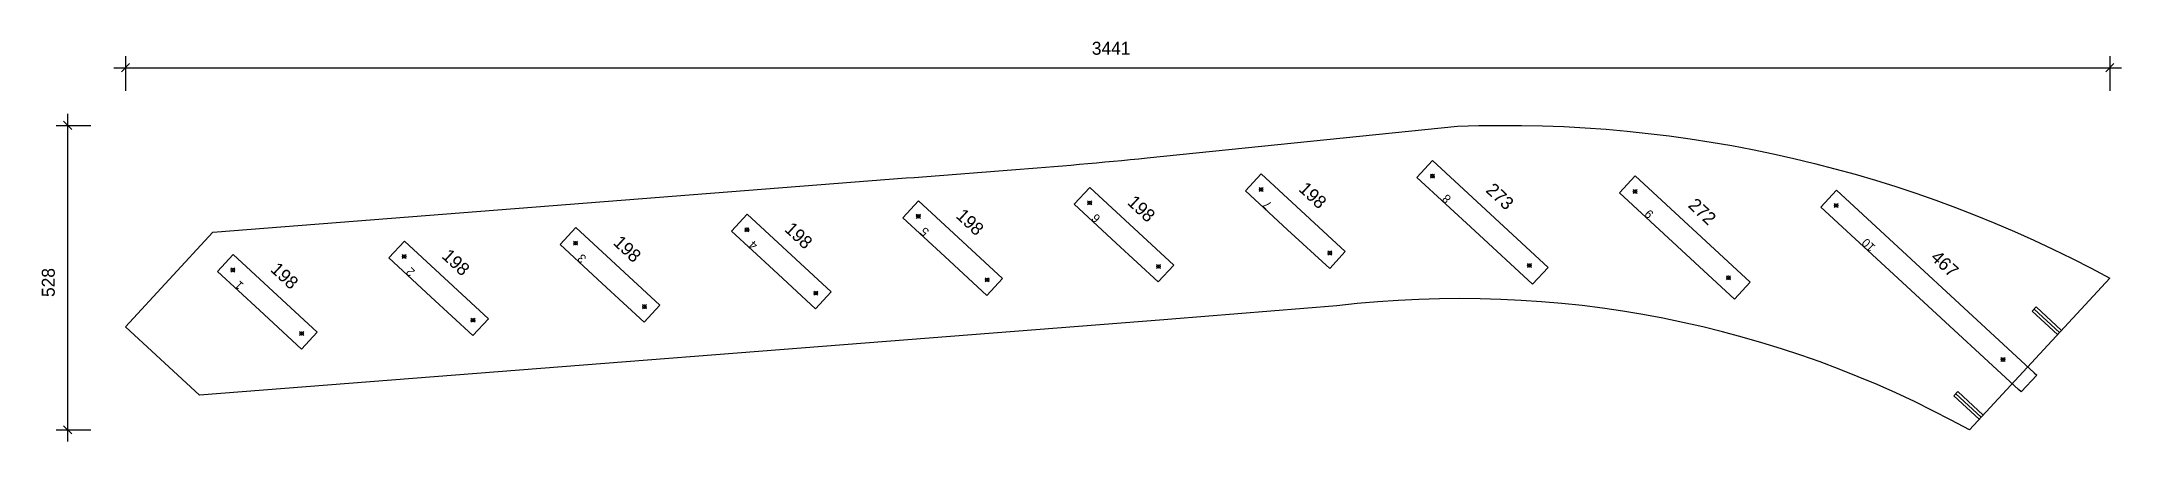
# Model space of a CAD drawing. Header units: millimetres. Extents: x -150 to 3456, y 88 to 782.
import ezdxf
from ezdxf.enums import TextEntityAlignment as Align

# ---------------------------------------------------------------- set-up
doc = ezdxf.new("R2010")
doc.units = ezdxf.units.MM
for name, color, linetype in [('CONTOUR', 7, 'CONTINUOUS'), ('CUT_STEP', 7, 'CONTINUOUS'), ('CUT_STEPTEXT', 7, 'CONTINUOUS'), ('DIMLINES', 7, 'CONTINUOUS'), ('DIMLINESTEXT', 7, 'CONTINUOUS'), ('DRILLINGSOTHER', 7, 'CONTINUOUS'), ('DRILLINGSSIDE', 7, 'CONTINUOUS')]:
    doc.layers.add(name, color=color, linetype=linetype)

msp = doc.modelspace()

# ---------------------------------------------------------------- linework, layer by layer
at = {"layer": 'CONTOUR', "color": 0, "linetype": '0'}
msp.add_lwpolyline([(-4.554, 287.507), (146.876, 451.4), (1349.051, 545.559), (1363.181, 546.645), (1531.967, 559.51, 0.006), (1767.345, 580.476), (2305.471, 635.356, -0.134), (3436.449, 372.02), (3192.968, 108.5, 0.157), (2095.9, 323.696), (1810.049, 300.704), (1795.956, 299.591), (124.09, 168.646), (-4.554, 287.507)], format="xyb", dxfattribs=at)
at = {"layer": 'CUT_STEP', "color": 1, "linetype": '1'}
for points in [[(2083.614, 388.475), (2010.733, 455.815), (1937.851, 523.154), (1964.996, 552.534), (2110.759, 417.855), (2083.614, 388.475)], [(2435.549, 361.132), (2335.276, 453.78), (2235.002, 546.429), (2262.147, 575.808), (2462.694, 390.511), (2435.549, 361.132)], [(2785.778, 335.365), (2686.052, 427.507), (2586.327, 519.649), (2613.472, 549.029), (2812.923, 364.744), (2785.778, 335.365)], [(1489.312, 341.926), (1416.43, 409.266), (1343.549, 476.605), (1370.694, 505.984), (1516.457, 371.306), (1489.312, 341.926)], [(1786.463, 365.201), (1713.581, 432.54), (1640.7, 499.88), (1667.845, 529.259), (1813.608, 394.58), (1786.463, 365.201)], [(3277.988, 178.414), (3106.564, 336.802), (2935.14, 495.19), (2962.285, 524.57), (3305.133, 207.793), (3309.54, 203.721), (3282.395, 174.342), (3277.988, 178.414)], [(1192.161, 318.652), (1119.279, 385.991), (1046.398, 453.331), (1073.543, 482.71), (1219.306, 348.031), (1192.161, 318.652)], [(597.858, 272.103), (524.977, 339.442), (452.095, 406.782), (479.24, 436.161), (625.004, 301.482), (597.858, 272.103)], [(895.01, 295.377), (822.128, 362.717), (749.246, 430.056), (776.392, 459.435), (922.155, 324.757), (895.01, 295.377)], [(300.707, 248.828), (227.826, 316.168), (154.944, 383.507), (182.089, 412.886), (327.853, 278.208), (300.707, 248.828)]]:
    msp.add_lwpolyline(points, dxfattribs=at)
at = {"layer": 'DIMLINES', "color": 0}
for p, q in [((-24.554, 736.896), (3456.449, 736.896)), ((2.517, 743.967), (-11.625, 729.825)), ((-4.554, 756.896), (-4.554, 696.896)), ((3443.52, 743.967), (3429.378, 729.825)), ((3436.449, 756.896), (3436.449, 696.896)), ((-104.554, 88.5), (-104.554, 656.896)), ((-124.554, 636.896), (-64.554, 636.896)), ((-111.625, 643.967), (-97.483, 629.825)), ((-124.554, 108.5), (-64.554, 108.5)), ((-111.625, 115.571), (-97.483, 101.429))]:
    msp.add_line(p, q, dxfattribs=at)
at = {"layer": 'DRILLINGSOTHER', "color": 3}
for p, q in [((2265.331, 552.439), (2258.26, 545.368)), ((2258.261, 552.439), (2265.33, 545.368)), ((1671.029, 505.89), (1663.958, 498.819)), ((1663.959, 505.89), (1671.028, 498.819)), ((1968.18, 529.164), (1961.109, 522.093)), ((1961.11, 529.164), (1968.179, 522.093)), ((2616.656, 525.659), (2609.584, 518.588)), ((2609.586, 525.659), (2616.654, 518.588)), ((1373.877, 482.615), (1366.806, 475.544)), ((1366.807, 482.615), (1373.876, 475.544)), ((2965.469, 501.2), (2958.398, 494.129)), ((2958.399, 501.2), (2965.468, 494.129)), ((779.575, 436.066), (772.504, 428.995)), ((772.505, 436.066), (779.574, 428.995)), ((1076.726, 459.341), (1069.655, 452.269)), ((1069.656, 459.341), (1076.725, 452.269)), ((482.424, 412.791), (475.353, 405.72)), ((475.354, 412.791), (482.423, 405.72)), ((2087.502, 418.916), (2080.43, 411.845)), ((2080.432, 418.916), (2087.5, 411.845)), ((2433.417, 397.134), (2426.346, 390.063)), ((2426.347, 397.134), (2433.416, 390.063)), ((185.273, 389.517), (178.202, 382.446)), ((178.203, 389.517), (185.272, 382.446)), ((1493.199, 372.367), (1486.128, 365.296)), ((1486.129, 372.367), (1493.198, 365.296)), ((1790.35, 395.641), (1783.279, 388.57)), ((1783.28, 395.641), (1790.349, 388.57)), ((2778.568, 376.059), (2771.497, 368.988)), ((2771.498, 376.059), (2778.567, 368.988)), ((898.897, 325.818), (891.826, 318.747)), ((891.827, 325.818), (898.896, 318.747)), ((1196.048, 349.092), (1188.977, 342.021)), ((1188.978, 349.092), (1196.047, 342.021)), ((601.746, 302.543), (594.675, 295.472)), ((594.676, 302.543), (601.745, 295.472)), ((304.595, 279.269), (297.524, 272.198)), ((297.525, 279.269), (304.594, 272.198)), ((3254.7, 233.964), (3247.629, 226.892)), ((3247.63, 233.964), (3254.699, 226.892))]:
    msp.add_line(p, q, dxfattribs=at)
for centre in [(2261.795, 548.903), (1667.493, 502.354), (1964.644, 525.629), (2613.12, 522.124), (1370.342, 479.08), (2961.933, 497.665), (776.04, 432.53), (1073.191, 455.805), (478.889, 409.256), (2083.966, 415.38), (181.737, 385.981), (1489.664, 368.831), (1786.815, 392.106), (2429.882, 393.599), (2775.033, 372.523), (895.362, 322.282), (1192.513, 345.557), (598.21, 299.008), (301.059, 275.733), (3251.164, 230.428)]:
    msp.add_circle(centre, 3, dxfattribs=at)
at = {"layer": 'DRILLINGSSIDE', "color": 3}
for p, q in [((3349.052, 277.431), (3304.984, 318.148)), ((3213.327, 130.534), (3169.258, 171.252))]:
    msp.add_line(p, q, dxfattribs=at)
at = {"layer": 'DRILLINGSSIDE', "color": 3, "linetype": '3'}
for points in [[(3345.659, 273.758), (3301.59, 314.476), (3308.377, 321.821), (3352.446, 281.103)], [(3209.934, 126.862), (3165.865, 167.58), (3172.651, 174.924), (3216.72, 134.207)]]:
    msp.add_lwpolyline(points, dxfattribs=at)

# ---------------------------------------------------------------- texts
at = {"layer": 'CUT_STEPTEXT'}
for s, p in [('8', (2285.139, 500.105)), ('6', (1677.141, 466.21)), ('7', (1974.292, 489.485)), ('9', (2636.19, 473.578)), ('4', (1082.838, 419.661)), ('5', (1379.989, 442.936)), ('10', (3020.852, 415.996)), ('3', (785.687, 396.386)), ('1', (191.385, 349.837)), ('2', (488.536, 373.112))]:
    msp.add_text(s, height=15, rotation=137, dxfattribs=at).set_placement(p, align=Align.TOP_LEFT)
at = {"layer": 'DIMLINESTEXT'}
msp.add_text('3441', height=22.5, dxfattribs=at).set_placement((1671.144, 781.896), align=Align.TOP_LEFT)
for s, rotation, p in [('198', 317, (1746.584, 517.775)), ('198', 317, (2043.735, 541.05)), ('273', 317, (2368.278, 539.015)), ('272', 317, (2719.055, 512.742)), ('198', 317, (1449.433, 494.501)), ('198', 317, (855.131, 447.952)), ('198', 317, (1152.282, 471.226)), ('198', 317, (260.829, 401.402)), ('198', 317, (557.98, 424.677)), ('467', 317, (3139.567, 422.037)), ('528', 90, (-149.554, 339.095))]:
    msp.add_text(s, height=22.5, rotation=rotation, dxfattribs=at).set_placement(p, align=Align.TOP_LEFT)

doc.saveas('drawing.dxf')
